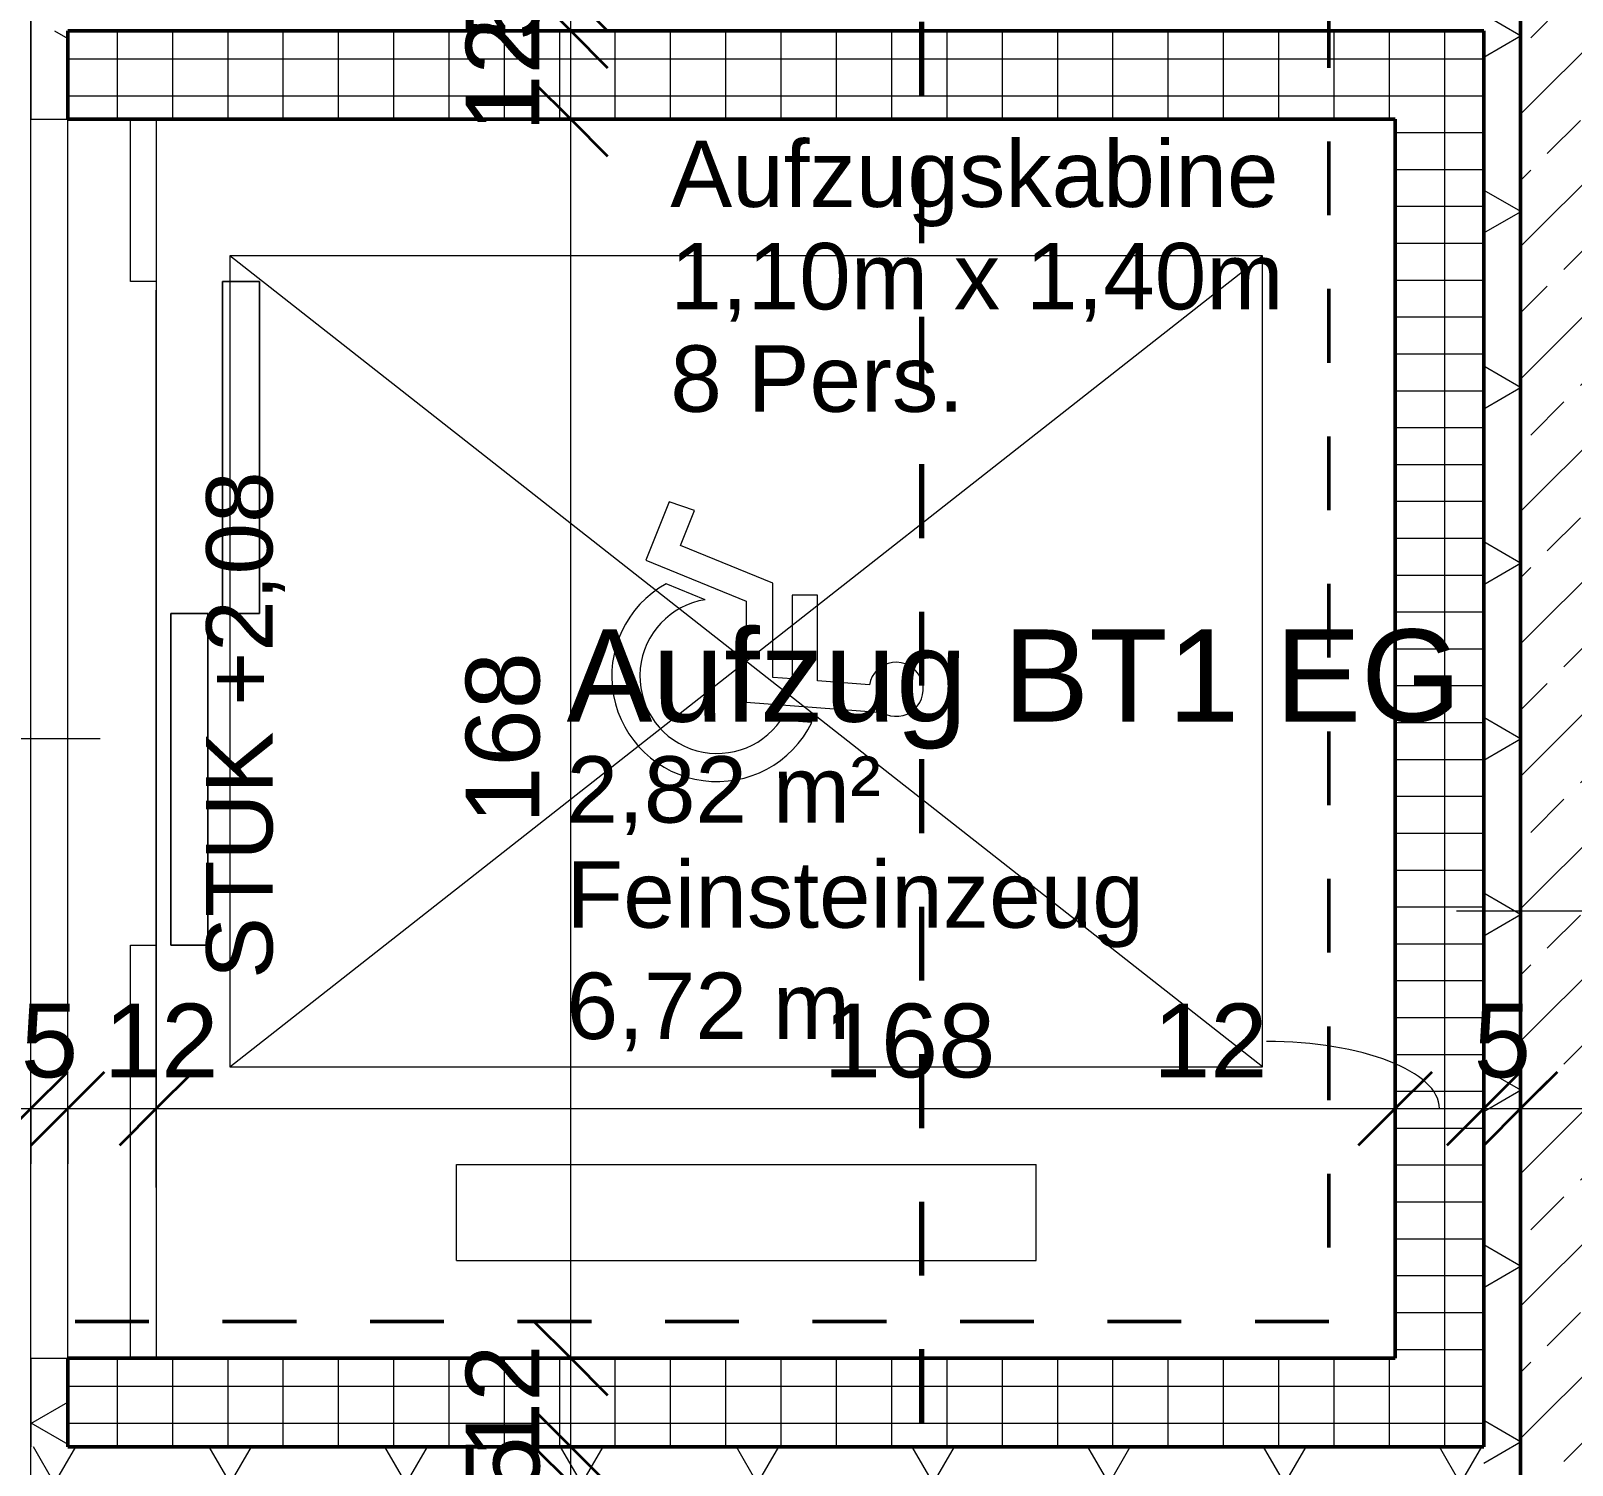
# Model space of a CAD drawing. Header units: metres. Extents: x -2.6 to 53.4, y 58.8 to 100.4.
# Drawn here: x 20.058 to 22.148, y 80.593 to 82.538 of the extents above; entities that cross this region are included whole.
import ezdxf

# ---------------------------------------------------------------- set-up
doc = ezdxf.new("R2010")
doc.units = ezdxf.units.M
doc.linetypes.add('Achse', pattern=[0.009, 0.005, -0.002, 0, -0.002])
doc.linetypes.add('Verdeckt', pattern=[0.003, 0.002, -0.001])
for name, color, linetype, lineweight in [('A_Bemassung-50_', 4, 'Continuous', 9), ('A_Bemassung_', 4, 'Continuous', 9), ('A_Beschriftung_', 7, 'Continuous', 9), ('A_Brandabschnitte', 30, 'Verdeckt', 50), ('A_Raeume_', 7, 'Continuous', 5), ('A_Raeume_Beschriftung_', 7, 'Continuous', 9), ('A_Tueren', 31, 'Continuous', 13), ('A_Waende', 7, 'Continuous', 13), ('G-ANNO-SYMB_', 111, 'Continuous', 9), ('Q-SPCQ', 91, 'Continuous', 13), ('Text', 130, 'Continuous', 9)]:
    doc.layers.add(name, color=color, linetype=linetype, lineweight=lineweight)
doc.styles.add('Arial_2', font='arial.ttf', dxfattribs={"height": 0.09})
doc.styles.add('Arial_3', font='arial.ttf', dxfattribs={"height": 0.125})
doc.styles.add('Arial_5', font='arial.ttf', dxfattribs={"height": 0.1})
doc.dimstyles.new('WGA-Bemaßung', dxfattribs={"dimscale": 0.3048, "dimtxt": 0.102026, "dimasz": 0.328084, "dimexe": 0.246063, "dimexo": 0.0625, "dimgap": 0.04101, "dimtad": 1, "dimdec": 1, "dimlfac": 100, "dimrnd": 0.5, "dimdsep": 46, "dimtxsty": 'Arial_5', "dimblk1": 'OBLIQUE', "dimblk2": 'OBLIQUE', "dimsah": 1, "dimcen": 0.09, "dimdle": 0.246063, "dimazin": 2, "dimtfac": 1, "dimtdec": 4, "dimtix": 1, "dimtmove": 0, "dimatfit": 3, "dimfxl": 0.656168, "dimfxlon": 1, "dimtvp": 1, "dimtolj": 1, "dimtzin": 0, "dimarcsym": 2})
doc.dimstyles.new('WGA-Bemaßung_1', dxfattribs={"dimscale": 0.3048, "dimtxt": 0.102026, "dimasz": 0.328084, "dimexe": 0.246063, "dimexo": 0.0625, "dimgap": 0.04101, "dimtad": 1, "dimdec": 1, "dimlfac": 100, "dimrnd": 0.5, "dimdsep": 46, "dimtxsty": 'Arial_5', "dimblk1": 'OBLIQUE', "dimblk2": 'OBLIQUE', "dimsah": 1, "dimcen": 0.09, "dimdle": 0.246063, "dimazin": 2, "dimtfac": 1, "dimtdec": 4, "dimtix": 1, "dimtmove": 2, "dimatfit": 3, "dimfxl": 0.656168, "dimfxlon": 1, "dimtvp": 1, "dimtolj": 1, "dimtzin": 0, "dimarcsym": 2})
doc.dimstyles.new('WGA-Bemaßung_2', dxfattribs={"dimscale": 0.3048, "dimtxt": 0.102026, "dimasz": 0.328084, "dimexe": 0.246063, "dimexo": 0.0625, "dimgap": 0.04101, "dimtad": 1, "dimdec": 1, "dimlfac": 100, "dimrnd": 0.5, "dimdsep": 46, "dimtxsty": 'Arial_5', "dimblk1": 'OBLIQUE', "dimblk2": 'OBLIQUE', "dimsah": 1, "dimcen": 0.09, "dimdle": 0.246063, "dimazin": 2, "dimtfac": 1, "dimtdec": 4, "dimtix": 1, "dimtmove": 1, "dimatfit": 3, "dimfxl": 0.656168, "dimfxlon": 1, "dimtvp": 1, "dimtolj": 1, "dimtzin": 0, "dimarcsym": 2})
pattern_1 = [(0, (0, 0), (0, 0.05), []), (90, (0, 0), (-0.075, 0), [])]

# ---------------------------------------------------------------- blocks, each defined once
blk = doc.blocks.new('Tuer_S1_Aufzug_Teleskop1 - RB_1680x2220-11029025-263_PP_00EG_BT1')
at = {"layer": 'A_Tueren', "lineweight": 5}
for p, q in [((-0.84, -0.06), (-0.84, -0.025)), ((-0.84, -0.025), (-0.28, -0.025)), ((-0.28, -0.025), (-0.28, -0.06)), ((0.62, -0.06), (0.62, -0.025)), ((0.62, -0.025), (0.84, -0.025)), ((0.84, -0.025), (0.84, -0.06)), ((-0.28, -0.06), (-0.84, -0.06)), ((0.84, -0.06), (0.62, -0.06)), ((0.17, -0.08), (-0.28, -0.08)), ((-0.28, -0.08), (-0.28, -0.13)), ((-0.28, -0.13), (-0.28, -0.08)), ((-0.28, -0.08), (0.17, -0.08)), ((0.17, -0.13), (0.17, -0.08)), ((0.17, -0.08), (0.17, -0.13)), ((-0.28, -0.13), (0.17, -0.13)), ((0.17, -0.13), (-0.28, -0.13)), ((0.62, -0.15), (0.17, -0.15)), ((0.17, -0.15), (0.17, -0.2)), ((0.17, -0.2), (0.17, -0.15)), ((0.17, -0.15), (0.62, -0.15)), ((0.62, -0.2), (0.62, -0.15)), ((0.62, -0.15), (0.62, -0.2)), ((0.17, -0.2), (0.62, -0.2)), ((0.62, -0.2), (0.17, -0.2))]:
    blk.add_line(p, q, dxfattribs=at)
at = {"layer": 'A_Tueren'}
blk.add_line((-0.6083, -0.06), (0.6083, -0.06), dxfattribs=at)
blk = doc.blocks.new('Sonder_Aufzug - Schacht_1920x1920_Kabine_1680x1680-11020161-263_PP_00EG_BT1')
at = {"layer": 'Q-SPCQ'}
for p, q in [((0.605, 1.25), (-0.01, 1.25)), ((-0.01, 1.25), (-0.01, -0.15)), ((-0.01, -0.15), (1.09, 1.25)), ((-0.01, 1.25), (1.09, -0.15)), ((1.055, 1.25), (0.605, 1.25)), ((1.09, 1.25), (1.055, 1.25)), ((1.09, -0.15), (1.09, 1.25)), ((-0.2725, 0.943), (-0.1425, 0.943)), ((-0.2725, 0.943), (-0.2725, 0.157)), ((-0.1425, 0.943), (-0.1425, 0.157)), ((0.6772, 0.6863), (0.6218, 0.55)), ((0.7564, 0.6546), (0.6772, 0.6863)), ((0.6236, 0.6058), (0.645, 0.6586)), ((0.7446, 0.6203), (0.7564, 0.6546)), ((0.6462, 0.5138), (0.6972, 0.6393)), ((0.6972, 0.6393), (0.7446, 0.6203)), ((0.4846, 0.55), (0.4706, 0.3654)), ((0.6218, 0.55), (0.4846, 0.55)), ((0.4571, 0.4609), (0.4603, 0.5031)), ((0.5162, 0.4876), (0.5182, 0.5138)), ((0.5182, 0.5138), (0.6462, 0.5138)), ((0.6298, 0.4876), (0.5162, 0.4876)), ((0.6298, 0.4533), (0.6298, 0.4876)), ((0.5082, 0.3829), (0.5136, 0.4533)), ((0.5136, 0.4533), (0.6298, 0.4533)), ((-0.2725, 0.157), (-0.1425, 0.157)), ((-0.01, -0.15), (1.09, -0.15))]:
    blk.add_line(p, q, dxfattribs=at)
for centre, radius, start, end in [((0.52, 0.5893), 0.143, 28.9919, 243.906), ((0.52, 0.5893), 0.1049, 9.0206, 235.3158), ((0.5021, 0.3467), 0.0367, 149.3223, 80.4704)]:
    blk.add_arc(centre, radius, start, end, dxfattribs=at)
blk = doc.blocks.new('BS_Tuer_PP - links-10002443-263_PP_00EG_BT1')
at = {"layer": 'A_Beschriftung_'}
blk.add_line((0, 0.000124), (0, 0.010761), dxfattribs=at)
blk = doc.blocks.new('BS_Wand_Lollipop - rechts_oben-2026913-263_PP_00EG_BT1')
at = {"layer": 'A_Beschriftung_'}
for p, q in [((0.0046, 0.0016), (0.0134, 0.0016)), ((-0.003, 0), (0.003, 0)), ((0.0046, -0.0016), (0.0134, -0.0016))]:
    blk.add_line(p, q, dxfattribs=at)
for centre, start, end in [((0.0046, 0), 90, 270), ((0.0134, 0), 270, 90)]:
    blk.add_arc(centre, 0.0016, start, end, dxfattribs=at)
blk = doc.blocks.new('DIMBLOCK175-263_PP_00EG_BT1')
at = {"layer": 'A_Bemassung-50_', "lineweight": 35, "transparency": 16777216}
for p, q in [((20.7897, 80.568), (20.7397, 80.618)), ((20.7897, 80.568), (20.8397, 80.518)), ((20.7897, 80.188), (20.7397, 80.238)), ((20.7897, 80.188), (20.8397, 80.138))]:
    blk.add_line(p, q, dxfattribs=at)
at = {"layer": 'A_Bemassung-50_', "transparency": 16777216}
for p, q in [((20.7897, 80.568), (20.5897, 80.568)), ((20.7897, 80.188), (20.7897, 80.568)), ((20.7897, 80.568), (20.8647, 80.568)), ((20.7897, 80.188), (20.5897, 80.188)), ((20.7897, 80.188), (20.8647, 80.188))]:
    blk.add_line(p, q, dxfattribs=at)
blk.add_ellipse((20.7897, 80.1037), major_axis=(0, 0.2743), ratio=0.448135, start_param=0, end_param=1.570796, dxfattribs=at)
at = {"layer": 'A_Bemassung-50_', "color": 0, "transparency": 16777216, "insert": (20.6154, 79.9498), "char_height": 0.1, "width": 0.184588, "attachment_point": 1, "rotation": 90, "line_spacing_factor": 0.941778, "style": 'Arial_5'}
blk.add_mtext('38', dxfattribs=at)
blk = doc.blocks.new('_Oblique')
at = {"color": 0, "linetype": 'ByBlock', "lineweight": -2}
blk.add_line((-0.5, -0.5), (0.5, 0.5), dxfattribs=at)
blk = doc.blocks.new('DIMBLOCK176-263_PP_00EG_BT1')
at = {"layer": 'A_Bemassung-50_', "lineweight": 35, "transparency": 16777216}
for p, q in [((20.7897, 80.618), (20.7397, 80.668)), ((20.7897, 80.568), (20.7397, 80.618)), ((20.7897, 80.618), (20.8397, 80.568)), ((20.7897, 80.568), (20.8397, 80.518))]:
    blk.add_line(p, q, dxfattribs=at)
at = {"layer": 'A_Bemassung-50_', "transparency": 16777216}
for p, q in [((20.7897, 80.618), (20.5897, 80.618)), ((20.7897, 80.568), (20.7897, 80.618)), ((20.7897, 80.618), (20.8647, 80.618)), ((20.7897, 80.568), (20.5897, 80.568)), ((20.7897, 80.568), (20.8647, 80.568))]:
    blk.add_line(p, q, dxfattribs=at)
at = {"layer": 'A_Bemassung-50_', "color": 0, "transparency": 16777216, "insert": (20.6474, 80.5545), "char_height": 0.1, "width": 0.092294, "attachment_point": 1, "rotation": 90, "line_spacing_factor": 0.941778, "style": 'Arial_5'}
blk.add_mtext('5', dxfattribs=at)
blk = doc.blocks.new('DIMBLOCK177-263_PP_00EG_BT1')
at = {"layer": 'A_Bemassung-50_', "lineweight": 35, "transparency": 16777216}
for p, q in [((20.7897, 80.738), (20.7397, 80.788)), ((20.7897, 80.738), (20.8397, 80.688)), ((20.7897, 80.618), (20.7397, 80.668)), ((20.7897, 80.618), (20.8397, 80.568))]:
    blk.add_line(p, q, dxfattribs=at)
at = {"layer": 'A_Bemassung-50_', "transparency": 16777216}
for p, q in [((20.7897, 80.738), (20.5897, 80.738)), ((20.7897, 80.618), (20.7897, 80.738)), ((20.7897, 80.738), (20.8647, 80.738)), ((20.7897, 80.618), (20.5897, 80.618)), ((20.7897, 80.618), (20.8647, 80.618))]:
    blk.add_line(p, q, dxfattribs=at)
at = {"layer": 'A_Bemassung-50_', "color": 0, "transparency": 16777216, "insert": (20.6474, 80.6011), "char_height": 0.1, "width": 0.184588, "attachment_point": 1, "rotation": 90, "line_spacing_factor": 0.941778, "style": 'Arial_5'}
blk.add_mtext('12', dxfattribs=at)
blk = doc.blocks.new('DIMBLOCK178-263_PP_00EG_BT1')
at = {"layer": 'A_Bemassung-50_', "lineweight": 35, "transparency": 16777216}
for p, q in [((20.7897, 82.418), (20.7397, 82.468)), ((20.7897, 82.418), (20.8397, 82.368)), ((20.7897, 80.738), (20.7397, 80.788)), ((20.7897, 80.738), (20.8397, 80.688))]:
    blk.add_line(p, q, dxfattribs=at)
at = {"layer": 'A_Bemassung-50_', "transparency": 16777216}
for p, q in [((20.7897, 82.418), (20.5897, 82.418)), ((20.7897, 80.738), (20.7897, 82.418)), ((20.7897, 82.418), (20.8647, 82.418)), ((20.7897, 80.738), (20.5897, 80.738)), ((20.7897, 80.738), (20.8647, 80.738))]:
    blk.add_line(p, q, dxfattribs=at)
at = {"layer": 'A_Bemassung-50_', "color": 0, "transparency": 16777216, "insert": (20.6474, 81.4626), "char_height": 0.1, "width": 0.276883, "attachment_point": 1, "rotation": 90, "line_spacing_factor": 0.941778, "style": 'Arial_5'}
blk.add_mtext('168', dxfattribs=at)
blk = doc.blocks.new('DIMBLOCK179-263_PP_00EG_BT1')
at = {"layer": 'A_Bemassung-50_', "lineweight": 35, "transparency": 16777216}
for p, q in [((20.7897, 82.538), (20.7397, 82.588)), ((20.7897, 82.538), (20.8397, 82.488)), ((20.7897, 82.418), (20.7397, 82.468)), ((20.7897, 82.418), (20.8397, 82.368))]:
    blk.add_line(p, q, dxfattribs=at)
at = {"layer": 'A_Bemassung-50_', "transparency": 16777216}
for p, q in [((20.7897, 82.538), (20.5897, 82.538)), ((20.7897, 82.418), (20.7897, 82.538)), ((20.7897, 82.538), (20.8647, 82.538)), ((20.7897, 82.418), (20.5897, 82.418)), ((20.7897, 82.418), (20.8647, 82.418))]:
    blk.add_line(p, q, dxfattribs=at)
at = {"layer": 'A_Bemassung-50_', "color": 0, "transparency": 16777216, "insert": (20.6474, 82.4011), "char_height": 0.1, "width": 0.184588, "attachment_point": 1, "rotation": 90, "line_spacing_factor": 0.941778, "style": 'Arial_5'}
blk.add_mtext('12', dxfattribs=at)
blk = doc.blocks.new('DIMBLOCK180-263_PP_00EG_BT1')
at = {"layer": 'A_Bemassung-50_', "transparency": 16777216}
for p, q in [((20.7897, 82.538), (20.7897, 82.663)), ((20.7897, 82.588), (20.5897, 82.588)), ((20.7897, 82.588), (20.8647, 82.588)), ((20.7897, 82.538), (20.5897, 82.538)), ((20.7897, 82.538), (20.8647, 82.538))]:
    blk.add_line(p, q, dxfattribs=at)
at = {"layer": 'A_Bemassung-50_', "lineweight": 35, "transparency": 16777216}
for p, q in [((20.7897, 82.588), (20.7397, 82.638)), ((20.7897, 82.538), (20.7397, 82.588)), ((20.7897, 82.588), (20.8397, 82.538)), ((20.7897, 82.538), (20.8397, 82.488))]:
    blk.add_line(p, q, dxfattribs=at)
at = {"layer": 'A_Bemassung-50_', "color": 0, "transparency": 16777216, "insert": (20.6474, 82.5245), "char_height": 0.1, "width": 0.092294, "attachment_point": 1, "rotation": 90, "line_spacing_factor": 0.941778, "style": 'Arial_5'}
blk.add_mtext('5', dxfattribs=at)
blk = doc.blocks.new('DIMBLOCK224-263_PP_00EG_BT1')
at = {"layer": 'A_Bemassung-50_', "transparency": 16777216}
for p, q in [((18.3277, 81.0766), (18.3277, 81.2766)), ((20.0577, 81.0766), (20.0577, 81.2766)), ((18.3277, 81.0766), (20.0577, 81.0766)), ((18.3277, 81.0766), (18.3277, 81.0016)), ((20.0577, 81.0766), (20.0577, 81.0016))]:
    blk.add_line(p, q, dxfattribs=at)
at = {"layer": 'A_Bemassung-50_', "lineweight": 35, "transparency": 16777216}
for p, q in [((18.3277, 81.0766), (18.3777, 81.1266)), ((20.0577, 81.0766), (20.1077, 81.1266)), ((18.3277, 81.0766), (18.2777, 81.0266)), ((20.0577, 81.0766), (20.0077, 81.0266))]:
    blk.add_line(p, q, dxfattribs=at)
at = {"layer": 'A_Bemassung-50_', "color": 0, "transparency": 16777216, "insert": (19.0773, 81.2189), "char_height": 0.1, "width": 0.276883, "attachment_point": 1, "line_spacing_factor": 0.941778, "style": 'Arial_5'}
blk.add_mtext('173', dxfattribs=at)
blk = doc.blocks.new('DIMBLOCK225-263_PP_00EG_BT1')
at = {"layer": 'A_Bemassung-50_', "transparency": 16777216}
for p, q in [((20.0577, 81.0766), (20.0577, 81.2766)), ((20.1077, 81.0766), (20.1077, 81.2766)), ((20.0577, 81.0766), (20.1077, 81.0766)), ((20.0577, 81.0766), (20.0577, 81.0016)), ((20.1077, 81.0766), (20.1077, 81.0016))]:
    blk.add_line(p, q, dxfattribs=at)
at = {"layer": 'A_Bemassung-50_', "lineweight": 35, "transparency": 16777216}
for p, q in [((20.0577, 81.0766), (20.1077, 81.1266)), ((20.1077, 81.0766), (20.1577, 81.1266)), ((20.0577, 81.0766), (20.0077, 81.0266)), ((20.1077, 81.0766), (20.0577, 81.0266))]:
    blk.add_line(p, q, dxfattribs=at)
at = {"layer": 'A_Bemassung-50_', "color": 0, "transparency": 16777216, "insert": (20.0442, 81.2189), "char_height": 0.1, "width": 0.092294, "attachment_point": 1, "line_spacing_factor": 0.941778, "style": 'Arial_5'}
blk.add_mtext('5', dxfattribs=at)
blk = doc.blocks.new('DIMBLOCK226-263_PP_00EG_BT1')
at = {"layer": 'A_Bemassung-50_', "transparency": 16777216}
for p, q in [((20.1077, 81.0766), (20.1077, 81.2766)), ((20.2277, 81.0766), (20.2277, 81.2766)), ((20.1077, 81.0766), (20.2277, 81.0766)), ((20.1077, 81.0766), (20.1077, 81.0016)), ((20.2277, 81.0766), (20.2277, 81.0016))]:
    blk.add_line(p, q, dxfattribs=at)
at = {"layer": 'A_Bemassung-50_', "lineweight": 35, "transparency": 16777216}
for p, q in [((20.1077, 81.0766), (20.1577, 81.1266)), ((20.2277, 81.0766), (20.2777, 81.1266)), ((20.1077, 81.0766), (20.0577, 81.0266)), ((20.2277, 81.0766), (20.1777, 81.0266))]:
    blk.add_line(p, q, dxfattribs=at)
at = {"layer": 'A_Bemassung-50_', "color": 0, "transparency": 16777216, "insert": (20.1568, 81.2189), "char_height": 0.1, "width": 0.184588, "attachment_point": 1, "line_spacing_factor": 0.941778, "style": 'Arial_5'}
blk.add_mtext('12', dxfattribs=at)
blk = doc.blocks.new('DIMBLOCK227-263_PP_00EG_BT1')
at = {"layer": 'A_Bemassung-50_', "transparency": 16777216}
for p, q in [((20.2277, 81.0766), (20.2277, 81.2766)), ((21.9077, 81.0766), (21.9077, 81.2766)), ((20.2277, 81.0766), (21.9077, 81.0766)), ((20.2277, 81.0766), (20.2277, 81.0016)), ((21.9077, 81.0766), (21.9077, 81.0016))]:
    blk.add_line(p, q, dxfattribs=at)
at = {"layer": 'A_Bemassung-50_', "lineweight": 35, "transparency": 16777216}
for p, q in [((20.2277, 81.0766), (20.2777, 81.1266)), ((21.9077, 81.0766), (21.9577, 81.1266)), ((20.2277, 81.0766), (20.1777, 81.0266)), ((21.9077, 81.0766), (21.8577, 81.0266))]:
    blk.add_line(p, q, dxfattribs=at)
at = {"layer": 'A_Bemassung-50_', "color": 0, "transparency": 16777216, "insert": (21.1326, 81.2189), "char_height": 0.1, "width": 0.276883, "attachment_point": 1, "line_spacing_factor": 0.941778, "style": 'Arial_5'}
blk.add_mtext('168', dxfattribs=at)
blk = doc.blocks.new('DIMBLOCK228-263_PP_00EG_BT1')
at = {"layer": 'A_Bemassung-50_', "transparency": 16777216}
for p, q in [((21.9077, 81.0766), (21.9077, 81.2766)), ((22.0277, 81.0766), (22.0277, 81.2766)), ((21.9077, 81.0766), (22.0277, 81.0766)), ((21.9077, 81.0766), (21.9077, 81.0016)), ((22.0277, 81.0766), (22.0277, 81.0016))]:
    blk.add_line(p, q, dxfattribs=at)
at = {"layer": 'A_Bemassung-50_', "lineweight": 35, "transparency": 16777216}
for p, q in [((21.9077, 81.0766), (21.9577, 81.1266)), ((22.0277, 81.0766), (22.0777, 81.1266)), ((21.9077, 81.0766), (21.8577, 81.0266)), ((22.0277, 81.0766), (21.9777, 81.0266))]:
    blk.add_line(p, q, dxfattribs=at)
at = {"layer": 'A_Bemassung-50_', "transparency": 16777216}
blk.add_ellipse((21.7331, 81.0766), major_axis=(0.2346, 0), ratio=0.387864, start_param=0, end_param=1.570796, dxfattribs=at)
at = {"layer": 'A_Bemassung-50_', "color": 0, "transparency": 16777216, "insert": (21.5793, 81.2189), "char_height": 0.1, "width": 0.184588, "attachment_point": 1, "line_spacing_factor": 0.941778, "style": 'Arial_5'}
blk.add_mtext('12', dxfattribs=at)
blk = doc.blocks.new('DIMBLOCK229-263_PP_00EG_BT1')
at = {"layer": 'A_Bemassung-50_', "transparency": 16777216}
for p, q in [((22.0277, 81.0766), (22.0277, 81.2766)), ((22.0777, 81.0766), (22.0777, 81.2766)), ((22.0277, 81.0766), (22.0777, 81.0766)), ((22.0277, 81.0766), (22.0277, 81.0016)), ((22.0777, 81.0766), (22.0777, 81.0016))]:
    blk.add_line(p, q, dxfattribs=at)
at = {"layer": 'A_Bemassung-50_', "lineweight": 35, "transparency": 16777216}
for p, q in [((22.0277, 81.0766), (22.0777, 81.1266)), ((22.0777, 81.0766), (22.1277, 81.1266)), ((22.0277, 81.0766), (21.9777, 81.0266)), ((22.0777, 81.0766), (22.0277, 81.0266))]:
    blk.add_line(p, q, dxfattribs=at)
at = {"layer": 'A_Bemassung-50_', "color": 0, "transparency": 16777216, "insert": (22.0142, 81.2189), "char_height": 0.1, "width": 0.092294, "attachment_point": 1, "line_spacing_factor": 0.941778, "style": 'Arial_5'}
blk.add_mtext('5', dxfattribs=at)
blk = doc.blocks.new('DIMBLOCK230-263_PP_00EG_BT1')
at = {"layer": 'A_Bemassung-50_', "transparency": 16777216}
for p, q in [((22.0777, 81.0766), (22.0777, 81.2766)), ((22.2577, 81.0766), (22.2577, 81.2766)), ((22.0777, 81.0766), (22.2577, 81.0766)), ((22.0777, 81.0766), (22.0777, 81.0016)), ((22.2577, 81.0766), (22.2577, 81.0016))]:
    blk.add_line(p, q, dxfattribs=at)
at = {"layer": 'A_Bemassung-50_', "lineweight": 35, "transparency": 16777216}
for p, q in [((22.0777, 81.0766), (22.1277, 81.1266)), ((22.2577, 81.0766), (22.3077, 81.1266)), ((22.0777, 81.0766), (22.0277, 81.0266)), ((22.2577, 81.0766), (22.2077, 81.0266))]:
    blk.add_line(p, q, dxfattribs=at)
at = {"layer": 'A_Bemassung-50_', "transparency": 16777216}
blk.add_ellipse((22.3707, 81.0766), major_axis=(0.203, 0), ratio=0.448153, start_param=1.570796, end_param=3.141593, dxfattribs=at)
at = {"layer": 'A_Bemassung-50_', "color": 0, "transparency": 16777216, "insert": (22.3707, 81.2189), "char_height": 0.1, "width": 0.184588, "attachment_point": 1, "line_spacing_factor": 0.941778, "style": 'Arial_5'}
blk.add_mtext('18', dxfattribs=at)

msp = doc.modelspace()

# ---------------------------------------------------------------- hatches: boundary and pattern name
at = {"layer": 'A_Waende', "lineweight": 5}
h = msp.add_hatch(dxfattribs=at)
h.set_pattern_fill('FP_4', color=250, style=0, pattern_type=2)
h.set_pattern_definition([(45, (0, 0), (-0.08980256, 0.08980256), []), (45, (0.0898, 0), (-0.08980256, 0.08980256), [0.0635, -0.03175])])
h.paths.add_polyline_path([(22.2577, 80.3355), (22.2577, 87.658), (22.0777, 87.658), (22.0777, 80.3355)])
h = msp.add_hatch(dxfattribs=at)
h.set_pattern_fill('FP_185', color=250, angle=-90, style=0, pattern_type=2)
h.set_pattern_definition([(90, (22.078, 81.578), (-0.20637, -4e-13), []), (150, (22.078, 81.578), (-0.103185, -0.17872), []), (210, (22.078, 81.578), (0.103185, -0.17872), [])])
h.paths.add_polyline_path([(22.0774, 80.568), (22.0777, 80.568), (22.0777, 82.588), (22.0277, 82.588), (22.0277, 80.568)])
h = msp.add_hatch(dxfattribs=at)
h.set_pattern_fill('FP_188', color=250, angle=-90, style=0, pattern_type=2)
h.set_pattern_definition([(270, (20.058, 81.603), (0.20637, -4e-13), []), (330, (20.058, 81.603), (0.103185, 0.17872), []), (30, (20.058, 81.603), (-0.103185, 0.17872), [])])
h.paths.add_polyline_path([(20.0577, 80.618), (20.1077, 80.618), (20.1077, 80.738), (20.0577, 80.738), (20.0577, 80.6355)])
h.paths.add_polyline_path([(20.0577, 82.418), (20.1077, 82.418), (20.1077, 82.538), (20.0577, 82.538), (20.0577, 82.5145)])
h = msp.add_hatch(dxfattribs=at)
h.set_pattern_fill('FP_6', color=250, style=0, pattern_type=2)
h.set_pattern_definition(pattern_1)
h.paths.add_polyline_path([(20.1077, 80.618), (20.2277, 80.618), (20.2277, 80.738), (20.1077, 80.738), (20.1077, 80.6355)])
h.paths.add_polyline_path([(20.2277, 82.418), (20.2277, 82.538), (20.1077, 82.538), (20.1077, 82.418)])
h = msp.add_hatch(dxfattribs=at)
h.set_pattern_fill('FP_6', color=250, style=0, pattern_type=2)
h.set_pattern_definition(pattern_1)
h.paths.add_polyline_path([(21.1559, 82.418), (22.0277, 82.418), (22.0277, 82.538), (20.2277, 82.538), (20.2277, 82.418), (20.7319, 82.418)])
h = msp.add_hatch(dxfattribs=at)
h.set_pattern_fill('FP_6', color=250, style=0, pattern_type=2)
h.set_pattern_definition(pattern_1)
h.paths.add_polyline_path([(22.0277, 80.618), (22.0277, 82.418), (21.9077, 82.418), (21.9077, 80.618), (22.0038, 80.618)])
h = msp.add_hatch(dxfattribs=at)
h.set_pattern_fill('FP_6', color=250, style=0, pattern_type=2)
h.set_pattern_definition(pattern_1)
h.paths.add_polyline_path([(20.7201, 80.618), (21.9077, 80.618), (21.9077, 80.738), (20.2277, 80.738), (20.2277, 80.618), (20.6177, 80.618)])
h = msp.add_hatch(dxfattribs=at)
h.set_pattern_fill('FP_186', color=250, angle=90, style=0, pattern_type=2)
h.set_pattern_definition([(1e-10, (21.043, 80.568), (-4e-13, 0.20637), []), (60, (21.043, 80.568), (-0.17872, 0.103185), []), (120, (21.043, 80.568), (-0.17873, -0.10319), [])])
h.paths.add_polyline_path([(21.4627, 80.568), (22.0277, 80.568), (22.0277, 80.618), (20.0577, 80.618), (20.0577, 80.568), (21.4477, 80.568)])

# ---------------------------------------------------------------- linework, layer by layer
at = {"layer": 'A_Brandabschnitte'}
for p, q in [((21.8177, 82.588), (21.8177, 80.788)), ((21.8177, 80.788), (20.0077, 80.788))]:
    msp.add_line(p, q, dxfattribs=at)
at = {"layer": 'A_Raeume_', "flags": 128}
for points in [[(22.0777, 86.558), (22.0777, 87.458), (18.3277, 87.458), (18.3277, 80.3055), (20.0577, 80.3055), (20.0577, 80.5664), (20.0577, 80.568), (20.0577, 80.593), (20.0577, 80.738), (20.0577, 82.418), (20.0577, 82.588), (22.0777, 82.588)], [(20.2277, 82.418), (20.2277, 80.738), (21.9077, 80.738), (21.9077, 82.418)]]:
    msp.add_lwpolyline(points, close=True, dxfattribs=at)
at = {"layer": 'A_Waende', "color": 50, "lineweight": 50}
for p, q in [((22.0777, 80.1555), (22.0777, 87.458)), ((20.1077, 82.538), (20.1077, 82.418)), ((22.0277, 82.538), (20.1077, 82.538)), ((22.0277, 80.618), (22.0277, 82.538)), ((20.1077, 82.418), (21.9077, 82.418)), ((21.9077, 82.418), (21.9077, 80.738)), ((20.1077, 80.618), (20.1077, 80.738)), ((20.1077, 80.738), (21.9077, 80.738)), ((20.1077, 80.618), (22.0277, 80.618))]:
    msp.add_line(p, q, dxfattribs=at)
at = {"layer": 'A_Waende', "color": 250, "lineweight": 5}
for p, q in [((20.0577, 82.588), (20.0577, 82.418)), ((20.0577, 82.418), (20.1077, 82.418)), ((20.0577, 80.738), (20.1077, 80.738))]:
    msp.add_line(p, q, dxfattribs=at)
at = {"layer": 'A_Waende'}
for p, q in [((20.1077, 80.738), (20.1077, 82.418)), ((20.2277, 82.418), (20.2277, 80.738))]:
    msp.add_line(p, q, dxfattribs=at)
at = {"layer": 'G-ANNO-SYMB_', "linetype": 'Achse', "lineweight": 70}
msp.add_line((21.2652, 91.5502), (21.2652, 68.0062), dxfattribs=at)

# ---------------------------------------------------------------- block references
at = {"layer": 'A_Beschriftung_', "xscale": 49.99999999999998, "yscale": 49.99999999999998, "zscale": 49.99999999999998, "rotation": 90.00000000005119}
msp.add_blockref('BS_Tuer_PP - links-10002443-263_PP_00EG_BT1', (20.1577, 81.578), dxfattribs=at)
at = {"layer": 'A_Beschriftung_', "xscale": 49.99999999999998, "yscale": 49.99999999999998, "zscale": 49.99999999999998}
msp.add_blockref('BS_Wand_Lollipop - rechts_oben-2026913-263_PP_00EG_BT1', (22.1406, 81.3449), dxfattribs=at)
at = {"layer": 'A_Tueren', "rotation": 90.00000000005147}
msp.add_blockref('Tuer_S1_Aufzug_Teleskop1 - RB_1680x2220-11029025-263_PP_00EG_BT1', (20.1677, 81.578), dxfattribs=at)
at = {"layer": 'Q-SPCQ', "rotation": 90.00000000000026}
msp.add_blockref('Sonder_Aufzug - Schacht_1920x1920_Kabine_1680x1680-11020161-263_PP_00EG_BT1', (21.5777, 81.143), dxfattribs=at)

# ---------------------------------------------------------------- texts
at = {"layer": 'A_Beschriftung_', "insert": (20.2954, 81.2523), "char_height": 0.09, "width": 0.82173, "attachment_point": 1, "rotation": 90, "style": 'Arial_2'}
msp.add_mtext('STUK +2,08', dxfattribs=at)
at = {"layer": 'A_Raeume_Beschriftung_', "attachment_point": 1}
for s, insert, char_height, width, style in [('Aufzug BT1 EG', (20.7841, 81.7263), 0.125, 1.46308, 'Arial_3'), ('2,82 m²', (20.7841, 81.5543), 0.09, 0.505063, 'Arial_2'), ('Feinsteinzeug', (20.7841, 81.4118), 0.09, 0.909915, 'Arial_2'), ('6,72 m', (20.7841, 81.2609), 0.09, 0.456962, 'Arial_2')]:
    msp.add_mtext(s, dxfattribs=dict(at, insert=insert, char_height=char_height, width=width, style=style))
at = {"layer": 'Text', "color": 7, "char_height": 0.09, "attachment_point": 1, "style": 'Arial_2'}
for s, insert, width in [('Aufzugskabine', (20.9248, 82.3892), 0.970042), ('1,10m x 1,40m ', (20.9248, 82.2503), 1.022152), ('8 Pers.', (20.9248, 82.1114), 0.464979)]:
    msp.add_mtext(s, dxfattribs=dict(at, insert=insert, width=width))

# ---------------------------------------------------------------- dimensions: what is measured, and where the dimension line sits
at = {"layer": 'A_Bemassung_'}
for base, p1, p2, override, picture, middle in [((20.7897, 82.588), (20.5897, 82.538), (20.5897, 82.588), {"dimpost": '<>', "dimfxl": 0.05}, 'DIMBLOCK180-263_PP_00EG_BT1', (20.7263, 82.563)), ((20.7897, 82.538), (20.5897, 82.418), (20.5897, 82.538), {"dimpost": '<>', "dimfxl": 0.12}, 'DIMBLOCK179-263_PP_00EG_BT1', (20.727, 82.478)), ((20.7897, 82.418), (20.5897, 80.738), (20.5897, 82.418), {"dimpost": '<>', "dimfxl": 1.68}, 'DIMBLOCK178-263_PP_00EG_BT1', (20.7261, 81.578)), ((20.7897, 80.738), (20.5897, 80.618), (20.5897, 80.738), {"dimpost": '<>', "dimfxl": 0.12}, 'DIMBLOCK177-263_PP_00EG_BT1', (20.727, 80.678)), ((20.7897, 80.618), (20.5897, 80.568), (20.5897, 80.618), {"dimpost": '<>', "dimfxl": 0.05}, 'DIMBLOCK176-263_PP_00EG_BT1', (20.7263, 80.593))]:
    dim = msp.add_linear_dim(base=base, p1=p1, p2=p2, angle=90, dimstyle='WGA-Bemaßung', override=override, dxfattribs=at)
    dim.commit()
    dim.dimension.update_dxf_attribs({"geometry": picture, "text_midpoint": middle})
for base, p1, p2, override, picture, middle in [((20.0577, 81.0766), (18.3277, 81.2766), (20.0577, 81.2766), {"dimpost": '<>', "dimfxl": 1.73}, 'DIMBLOCK224-263_PP_00EG_BT1', (19.1927, 81.1402)), ((20.1077, 81.0766), (20.0577, 81.2766), (20.1077, 81.2766), {"dimpost": '<>', "dimfxl": 0.05}, 'DIMBLOCK225-263_PP_00EG_BT1', (20.0827, 81.14)), ((22.0777, 81.0766), (22.0277, 81.2766), (22.0777, 81.2766), {"dimpost": '<>', "dimfxl": 0.05}, 'DIMBLOCK229-263_PP_00EG_BT1', (22.0527, 81.14))]:
    dim = msp.add_linear_dim(base=base, p1=p1, p2=p2, dimstyle='WGA-Bemaßung', override=override, dxfattribs=at)
    dim.commit()
    dim.dimension.update_dxf_attribs({"geometry": picture, "text_midpoint": middle})
for base, p1, p2, dimstyle, override, picture, middle in [((20.2277, 81.0766), (20.1077, 81.2766), (20.2277, 81.2766), 'WGA-Bemaßung_1', {"dimpost": '<>', "dimfxl": 0.12}, 'DIMBLOCK226-263_PP_00EG_BT1', (20.2491, 81.1523)), ((21.9077, 81.0766), (20.2277, 81.2766), (21.9077, 81.2766), 'WGA-Bemaßung_1', {"dimpost": '<>', "dimfxl": 1.68}, 'DIMBLOCK227-263_PP_00EG_BT1', (21.2711, 81.1523)), ((22.0277, 81.0766), (21.9077, 81.2766), (22.0277, 81.2766), 'WGA-Bemaßung_2', {"dimpost": '<>', "dimfxl": 0.12}, 'DIMBLOCK228-263_PP_00EG_BT1', (21.6716, 81.1523)), ((22.2577, 81.0766), (22.0777, 81.2766), (22.2577, 81.2766), 'WGA-Bemaßung_2', {"dimpost": '<>', "dimfxl": 0.18}, 'DIMBLOCK230-263_PP_00EG_BT1', (22.463, 81.1523))]:
    dim = msp.add_linear_dim(base=base, p1=p1, p2=p2, dimstyle=dimstyle, override=override, dxfattribs=at)
    dim.commit()
    dim.dimension.update_dxf_attribs({"geometry": picture, "text_midpoint": middle, "dimtype": 160})
dim = msp.add_linear_dim(base=(20.7897, 80.568), p1=(20.5897, 80.188), p2=(20.5897, 80.568), angle=90, dimstyle='WGA-Bemaßung_2', override={"dimpost": '<>', "dimfxl": 0.38}, dxfattribs=at)
dim.commit()
dim.dimension.update_dxf_attribs({"geometry": 'DIMBLOCK175-263_PP_00EG_BT1', "text_midpoint": (20.6821, 80.0421), "dimtype": 160, "text_rotation": 90})

doc.saveas('drawing.dxf')
